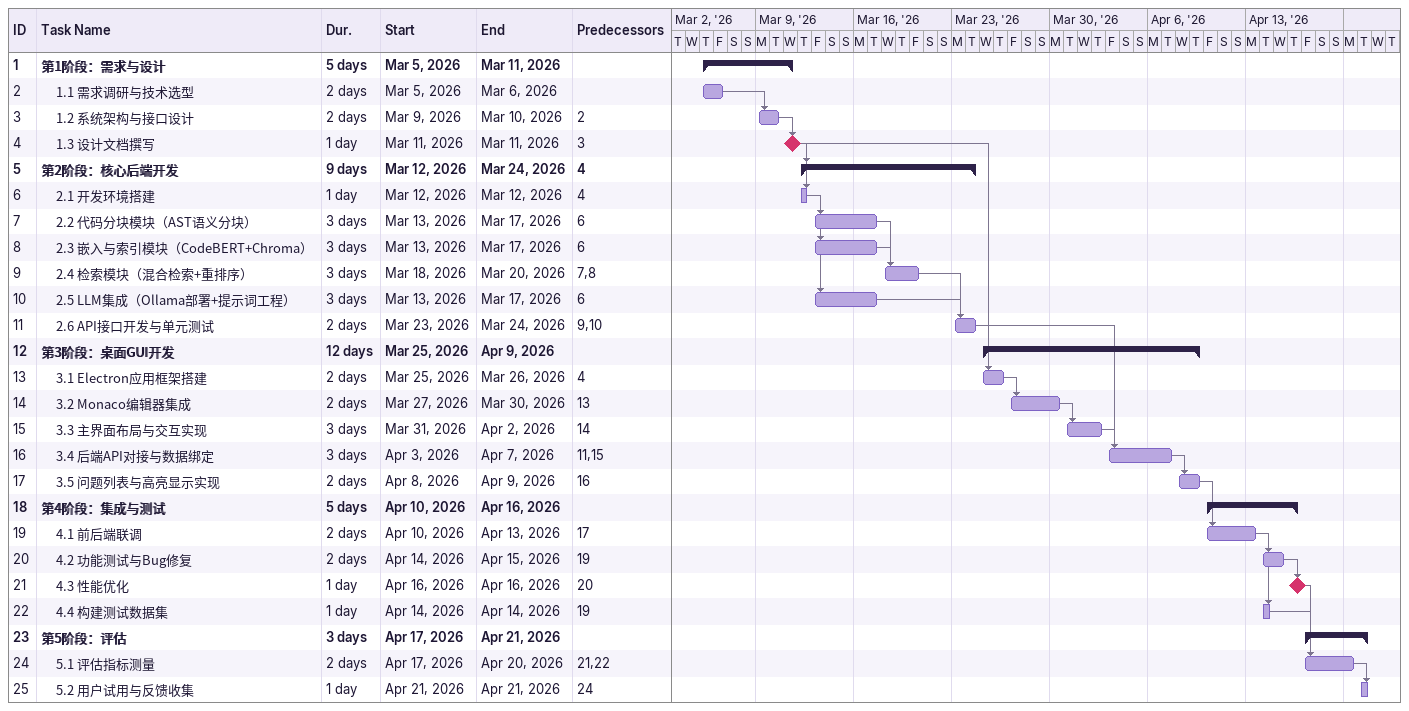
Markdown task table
| ID | Level | Task | Duration | Start | Finish | Predecessors |
|---|---|---|---|---|---|---|
| 1 | 1 | **第1阶段：需求与设计** | 5d | 2026-03-05 | 2026-03-11 |  |
| 2 | 2 | 1.1 需求调研与技术选型 | 2d | 2026-03-05 | 2026-03-06 |  |
| 3 | 2 | 1.2 系统架构与接口设计 | 2d | 2026-03-09 | 2026-03-10 | 2 |
| 4 | 2 | 1.3 设计文档撰写 | 1d | 2026-03-11 | 2026-03-11 | 3 |
| 5 | 1 | **第2阶段：核心后端开发** | 9d | 2026-03-12 | 2026-03-24 | 4 |
| 6 | 2 | 2.1 开发环境搭建 | 1d | 2026-03-12 | 2026-03-12 | 4 |
| 7 | 2 | 2.2 代码分块模块（AST语义分块） | 3d | 2026-03-13 | 2026-03-17 | 6 |
| 8 | 2 | 2.3 嵌入与索引模块（CodeBERT+Chroma） | 3d | 2026-03-13 | 2026-03-17 | 6 |
| 9 | 2 | 2.4 检索模块（混合检索+重排序） | 3d | 2026-03-18 | 2026-03-20 | 7, 8 |
| 10 | 2 | 2.5 LLM集成（Ollama部署+提示词工程） | 3d | 2026-03-13 | 2026-03-17 | 6 |
| 11 | 2 | 2.6 API接口开发与单元测试 | 2d | 2026-03-23 | 2026-03-24 | 9, 10 |
| 12 | 1 | **第3阶段：桌面GUI开发** | 12d | 2026-03-25 | 2026-04-09 |  |
| 13 | 2 | 3.1 Electron应用框架搭建 | 2d | 2026-03-25 | 2026-03-26 | 4 |
| 14 | 2 | 3.2 Monaco编辑器集成 | 2d | 2026-03-27 | 2026-03-30 | 13 |
| 15 | 2 | 3.3 主界面布局与交互实现 | 3d | 2026-03-31 | 2026-04-02 | 14 |
| 16 | 2 | 3.4 后端API对接与数据绑定 | 3d | 2026-04-03 | 2026-04-07 | 11, 15 |
| 17 | 2 | 3.5 问题列表与高亮显示实现 | 2d | 2026-04-08 | 2026-04-09 | 16 |
| 18 | 1 | **第4阶段：集成与测试** | 5d | 2026-04-10 | 2026-04-16 |  |
| 19 | 2 | 4.1 前后端联调 | 2d | 2026-04-10 | 2026-04-13 | 17 |
| 20 | 2 | 4.2 功能测试与Bug修复 | 2d | 2026-04-14 | 2026-04-15 | 19 |
| 21 | 2 | 4.3 性能优化 | 1d | 2026-04-16 | 2026-04-16 | 20 |
| 22 | 2 | 4.4 构建测试数据集 | 1d | 2026-04-14 | 2026-04-14 | 19 |
| 23 | 1 | **第5阶段：评估** | 3d | 2026-04-17 | 2026-04-21 |  |
| 24 | 2 | 5.1 评估指标测量 | 2d | 2026-04-17 | 2026-04-20 | 21, 22 |
| 25 | 2 | 5.2 用户试用与反馈收集 | 1d | 2026-04-21 | 2026-04-21 | 24 |
